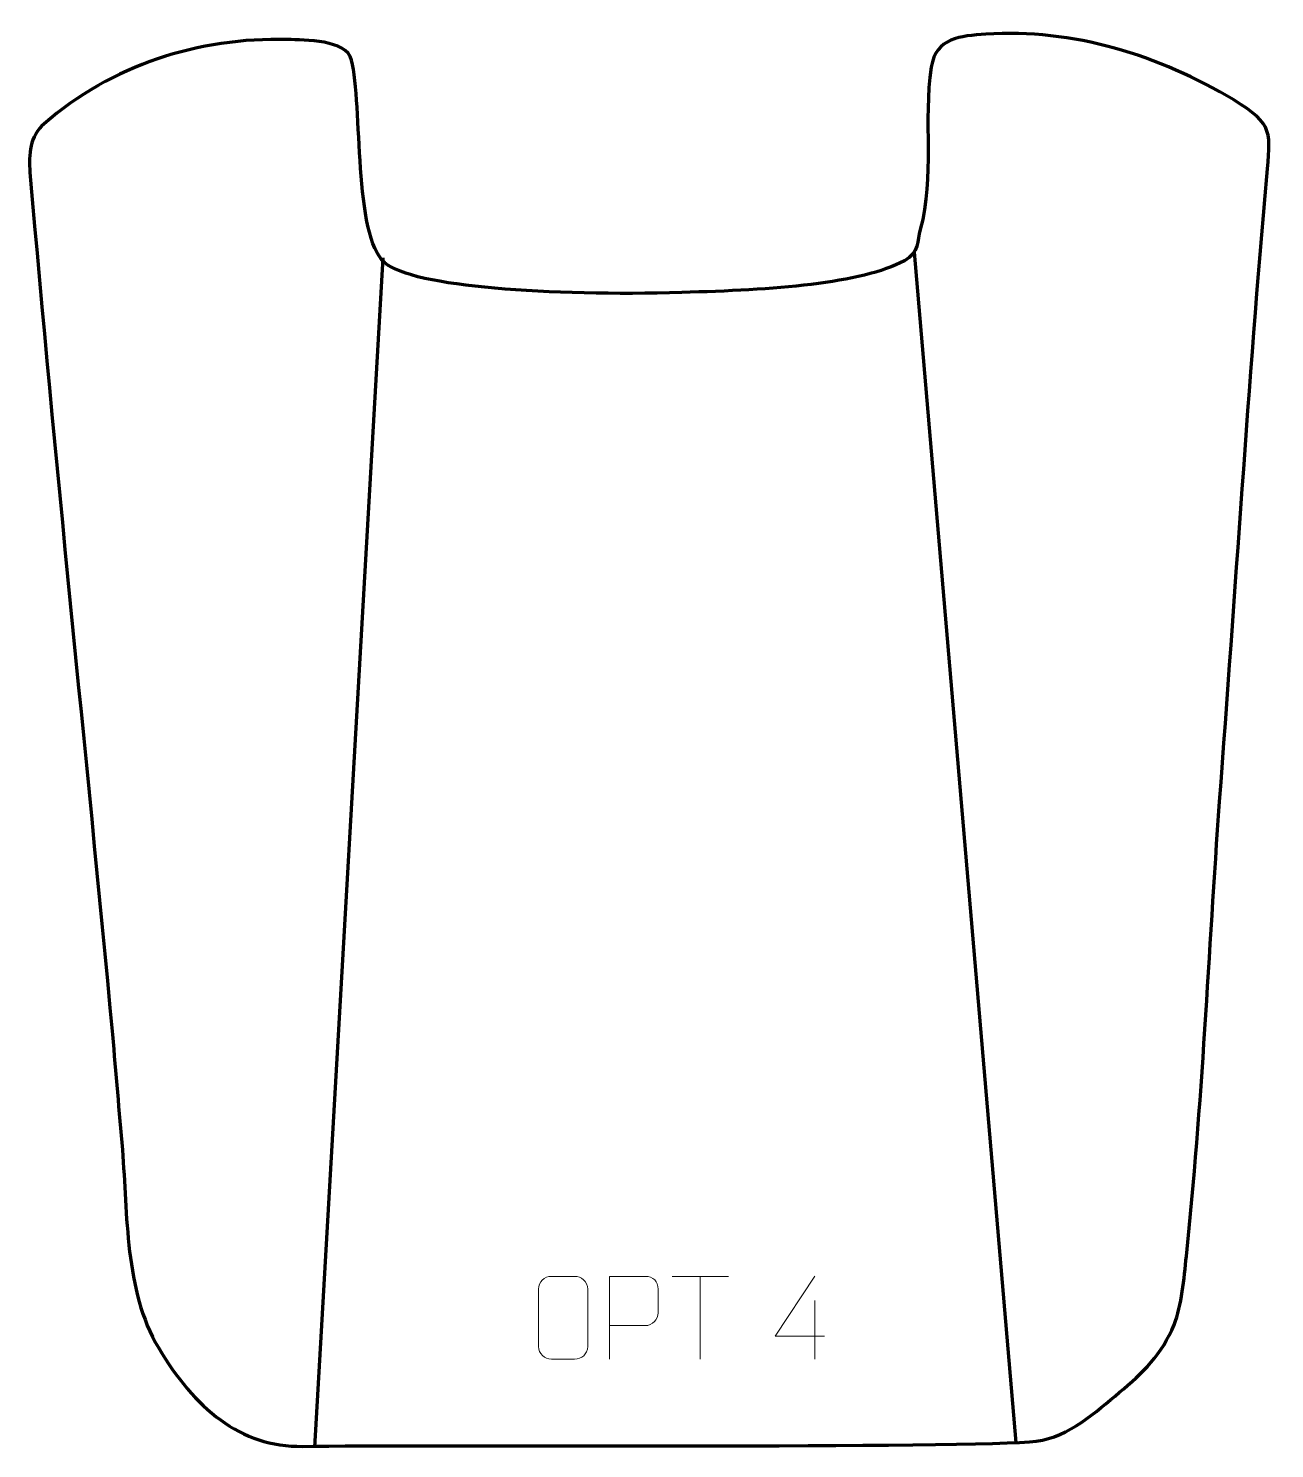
# Model space of a CAD drawing. Header units: millimetres. Extents: x -373 to 2, y 242 to 670.
import ezdxf

# ---------------------------------------------------------------- set-up
doc = ezdxf.new("R2010")
doc.units = ezdxf.units.MM
doc.header["$MEASUREMENT"] = 0
doc.layers.add('layer 1', color=7, linetype='Continuous', plot=False)
doc.layers.add('layer 2', color=7, linetype='Continuous')
doc.layers.add('layer 3', color=7, linetype='Continuous')

msp = doc.modelspace()

# ---------------------------------------------------------------- linework, layer by layer
at = {"layer": 'layer 1', "color": 250, "lineweight": 9}
for points, knots in [([(-215.6689, 293.5079), (-213.3432, 293.5079), (-211.0171, 293.5079), (-208.691, 293.5079), (-208.691, 293.5079), (-206.7444, 293.5435), (-204.753, 292.0519), (-204.7263, 289.6143), (-204.7263, 289.6143), (-204.7267, 283.8674), (-204.7267, 278.1201), (-204.7263, 272.3724), (-204.7263, 272.3724), (-204.8661, 270.049), (-206.5433, 268.5694), (-208.691, 268.5586), (-208.691, 268.5586), (-211.0229, 268.559), (-213.3548, 268.559), (-215.6863, 268.5586), (-215.6863, 268.5586), (-217.6113, 268.4532), (-219.5834, 270.3377), (-219.5722, 272.355), (-219.5722, 272.355), (-219.5719, 278.1251), (-219.5719, 283.8948), (-219.5722, 289.6641), (-219.5722, 289.6641), (-219.568, 291.8022), (-217.8213, 293.5214), (-215.6689, 293.5079)], [0, 0, 0, 0, 0.11111111, 0.11111111, 0.11111111, 0.11111111, 0.22222222, 0.22222222, 0.22222222, 0.22222222, 0.33333333, 0.33333333, 0.33333333, 0.33333333, 0.44444444, 0.44444444, 0.44444444, 0.44444444, 0.55555556, 0.55555556, 0.55555556, 0.55555556, 0.66666667, 0.66666667, 0.66666667, 0.66666667, 0.77777778, 0.77777778, 0.77777778, 0.77777778, 1, 1, 1, 1]), ([(-198.161, 268.5547), (-198.161, 268.5547), (-198.161, 293.5083), (-198.161, 293.5083), (-198.161, 293.5083), (-194.566, 293.5083), (-190.9707, 293.5083), (-187.3753, 293.5083), (-187.3753, 293.5083), (-185.0501, 293.4704), (-183.4927, 291.9803), (-183.4969, 289.6142), (-183.4969, 289.6142), (-183.4973, 287.5785), (-183.4973, 284.5192), (-183.4969, 282.4832), (-183.4969, 282.4832), (-183.5034, 280.6078), (-185.3156, 278.6659), (-187.3252, 278.6468), (-187.3252, 278.6468), (-187.3252, 278.6468), (-198.161, 278.6468), (-198.161, 278.6468)], [0, 0, 0, 0, 0.14285714, 0.14285714, 0.14285714, 0.14285714, 0.28571429, 0.28571429, 0.28571429, 0.28571429, 0.42857143, 0.42857143, 0.42857143, 0.42857143, 0.57142857, 0.57142857, 0.57142857, 0.57142857, 0.71428571, 0.71428571, 0.71428571, 0.71428571, 1, 1, 1, 1]), ([(-133.4181, 275.4481), (-133.4181, 275.4481), (-148.2398, 275.4481), (-148.2398, 275.4481), (-148.2398, 275.4481), (-148.2398, 275.4481), (-136.3622, 293.5186), (-136.3622, 293.5186)], [0, 0, 0, 0, 0.33333333, 0.33333333, 0.33333333, 0.33333333, 1, 1, 1, 1])]:
    msp.add_open_spline(points, degree=3, knots=knots, dxfattribs=at)
for points in [[(-179.3225, 293.4848), (-179.3225, 293.4848), (-162.3353, 293.4848), (-162.3353, 293.4848)], [(-170.8287, 268.5548), (-170.8287, 268.5548), (-170.8287, 293.5083), (-170.8287, 293.5083)], [(-136.3622, 286.2092), (-136.3622, 286.2092), (-136.3622, 268.5445), (-136.3622, 268.5445)]]:
    msp.add_open_spline(points, degree=3, dxfattribs=at)
at = {"layer": 'layer 2', "color": 140, "lineweight": 158}
for points in [[(-266.4598, 600.3594), (-266.4598, 600.3594), (-287.0184, 241.989), (-287.0184, 241.989)], [(-106.413, 602.1222), (-106.413, 602.1222), (-75.7207, 243.4197), (-75.7207, 243.4197)]]:
    msp.add_open_spline(points, degree=3, dxfattribs=at)
at = {"layer": 'layer 3', "color": 242, "lineweight": 158}
msp.add_open_spline([(-347.9259, 366.327), (-356.0036, 452.7039), (-365.4136, 539.8113), (-372.7766, 626.09), (-372.7766, 626.09), (-373.2448, 631.5768), (-372.7889, 637.0772), (-368.5231, 640.7777), (-368.5231, 640.7777), (-348.1751, 658.4291), (-322.0674, 666.8639), (-295.1804, 666.1526), (-295.1804, 666.1526), (-290.0151, 666.0159), (-277.3688, 666.141), (-275.8762, 659.9812), (-275.8762, 659.9812), (-272.547, 646.243), (-275.3389, 606.985), (-265.8652, 598.8633), (-265.8652, 598.8633), (-257.2782, 591.5019), (-215.8679, 588.791), (-176.426, 589.9265), (-176.426, 589.9265), (-148.998, 590.716), (-122.2273, 592.4845), (-109.337, 599.5226), (-109.337, 599.5226), (-104.8331, 601.9816), (-105.4696, 605.5706), (-104.5626, 608.9039), (-104.5626, 608.9039), (-100.1589, 625.0859), (-103.7571, 641.3584), (-101.2349, 657.8494), (-101.2349, 657.8494), (-99.763, 666.7228), (-92.4446, 667.2), (-84.824, 667.7749), (-84.824, 667.7749), (-58.5602, 669.5057), (-32.4791, 661.4212), (-10.0997, 647.9347), (-10.0997, 647.9347), (2.1988, 640.5232), (0.9779, 637.9588), (-0.1847, 624.9115), (-0.1847, 624.9115), (-5.6105, 562.3345), (-9.657, 499.2526), (-14.3635, 436.5631), (-14.3635, 436.5631), (-17.6867, 390.9572), (-19.5386, 344.9959), (-24.3785, 299.5433), (-24.3785, 299.5433), (-25.1003, 292.7638), (-25.7577, 284.8274), (-28.1001, 278.9415), (-28.1001, 278.9415), (-31.6707, 269.9694), (-37.5555, 264.4174), (-44.5432, 258.5616), (-44.5432, 258.5616), (-51.5684, 252.6743), (-59.6195, 245.1321), (-69.6025, 243.856), (-69.6025, 243.856), (-87.1979, 241.6068), (-256.8837, 242.8528), (-290.6249, 242.2839), (-290.6249, 242.2839), (-309.4377, 241.9667), (-323.2752, 253.8566), (-334.0861, 272.038), (-334.0861, 272.038), (-344.2966, 289.2098), (-343.3509, 312.2338), (-344.9372, 331.6308), (-344.9372, 331.6308), (-345.9329, 343.1963), (-346.93, 354.7615), (-347.9259, 366.327)], degree=3, knots=[0, 0, 0, 0, 0.04545455, 0.04545455, 0.04545455, 0.04545455, 0.09090909, 0.09090909, 0.09090909, 0.09090909, 0.13636364, 0.13636364, 0.13636364, 0.13636364, 0.18181818, 0.18181818, 0.18181818, 0.18181818, 0.22727273, 0.22727273, 0.22727273, 0.22727273, 0.27272727, 0.27272727, 0.27272727, 0.27272727, 0.31818182, 0.31818182, 0.31818182, 0.31818182, 0.36363636, 0.36363636, 0.36363636, 0.36363636, 0.40909091, 0.40909091, 0.40909091, 0.40909091, 0.45454545, 0.45454545, 0.45454545, 0.45454545, 0.5, 0.5, 0.5, 0.5, 0.54545455, 0.54545455, 0.54545455, 0.54545455, 0.59090909, 0.59090909, 0.59090909, 0.59090909, 0.63636364, 0.63636364, 0.63636364, 0.63636364, 0.68181818, 0.68181818, 0.68181818, 0.68181818, 0.72727273, 0.72727273, 0.72727273, 0.72727273, 0.77272727, 0.77272727, 0.77272727, 0.77272727, 0.81818182, 0.81818182, 0.81818182, 0.81818182, 0.86363636, 0.86363636, 0.86363636, 0.86363636, 0.90909091, 0.90909091, 0.90909091, 0.90909091, 1, 1, 1, 1], dxfattribs=at)

doc.saveas('drawing.dxf')
